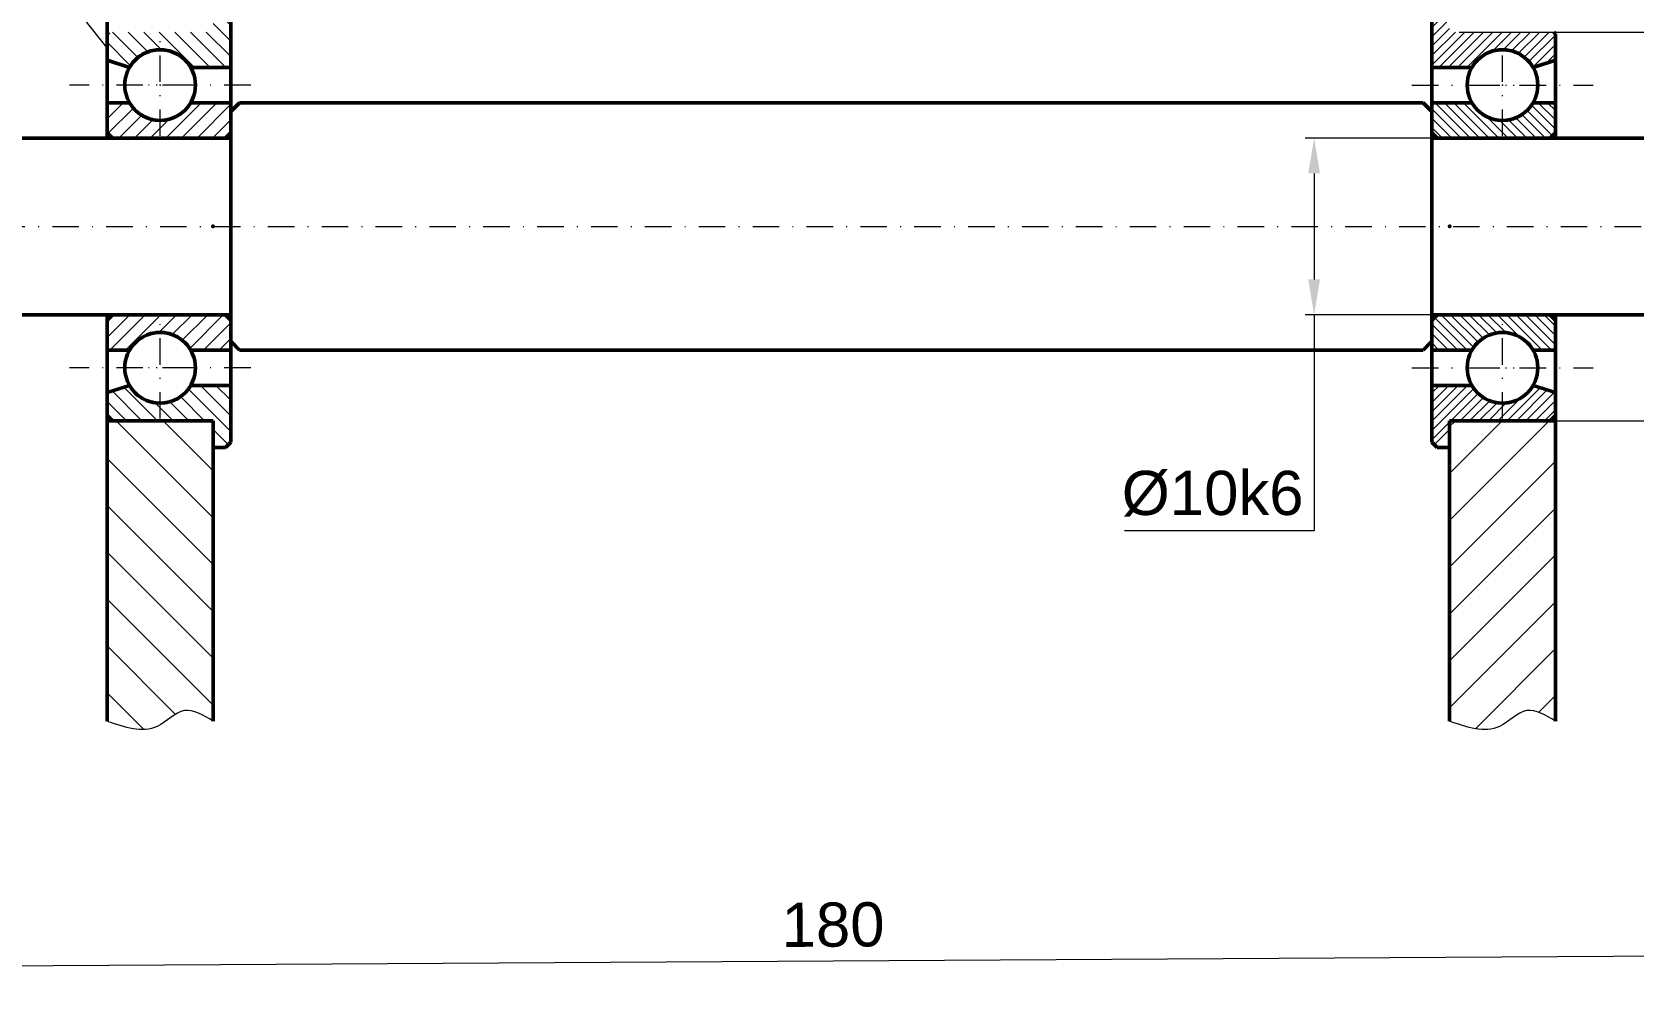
# Model space of a CAD drawing. Header units: inches. Extents: x -122986 to 27550, y -4965 to 6170.
# Drawn here: x 4023.7 to 4205.1, y 540.1 to 647.3 of the extents above; entities that cross this region are included whole.
import ezdxf

# ---------------------------------------------------------------- set-up
doc = ezdxf.new("R2010")
doc.units = ezdxf.units.IN
doc.header["$LTSCALE"] = 2
doc.header["$MEASUREMENT"] = 0
doc.linetypes.add('DASHDOT', pattern=[1, 0.5, -0.25, 0, -0.25])
for name, color, linetype, lineweight in [('1 Kich Thước', 7, 'Continuous', 15), ('1 mãnh', 7, 'Continuous', 5), ('1 Đường Tâm', 50, 'DASHDOT', 9), ('1 Đậm', 7, 'Continuous', 50)]:
    doc.layers.add(name, color=color, linetype=linetype, lineweight=lineweight)
doc.styles.add('tinh', font='arial.ttf')
doc.dimstyles.new('Tịnh', dxfattribs={"dimtxt": 0.3, "dimasz": 1.5, "dimexe": 1, "dimexo": 0.0625, "dimgap": 0.4, "dimtad": 1, "dimtoh": 1, "dimzin": 0, "dimdsep": 46, "dimtxsty": 'tinh', "dimcen": 0.09, "dimclrd": 256, "dimclre": 256, "dimclrt": 4, "dimadec": 0, "dimazin": 0, "dimtfac": 1, "dimtofl": 0, "dimtmove": 0, "dimatfit": 3, "dimfxl": 1, "dimtfillclr": 4, "dimtolj": 1, "dimtzin": 0, "dimlwd": -1, "dimlwe": -1, "dimarcsym": 0})

# ---------------------------------------------------------------- blocks, each defined once
blk = doc.blocks.new('*D218')
at = {"layer": '1 Kich Thước', "ltscale": 15, "transparency": 16777216}
for p, q in [((4185.31, 647.28), (4234.15, 647.28)), ((4233.15, 643.28), (4233.15, 607.28)), ((4185.31, 603.28), (4234.15, 603.28)), ((4233.15, 603.28), (4233.15, 592.83)), ((4233.15, 592.83), (4210.12, 592.83))]:
    blk.add_line(p, q, dxfattribs=at)
for points in [[(4232.49, 643.28), (4233.82, 643.28), (4233.15, 647.28)], [(4232.49, 607.28), (4233.82, 607.28), (4233.15, 603.28)]]:
    blk.add_solid(points, dxfattribs=at)
at = {"layer": 'Defpoints', "color": 0, "ltscale": 15, "transparency": 16777216}
for p in [(4185.25, 647.28), (4185.25, 603.28), (4233.15, 603.28)]:
    blk.add_point(p, dxfattribs=at)
at = {"layer": '1 Kich Thước', "color": 4, "ltscale": 15, "transparency": 16777216, "insert": (4220.89, 597.02), "char_height": 5, "attachment_point": 5, "style": 'tinh'}
blk.add_mtext('\\A1;%%C22H7', dxfattribs=at)
blk = doc.blocks.new('*D219')
at = {"layer": '1 Kich Thước', "ltscale": 15, "transparency": 16777216}
for p, q in [((4184.74, 635.28), (4167.88, 635.28)), ((4168.88, 631.28), (4168.88, 619.28)), ((4184.74, 615.28), (4167.88, 615.28)), ((4168.88, 615.28), (4168.88, 590.83)), ((4168.88, 590.83), (4147.4, 590.83))]:
    blk.add_line(p, q, dxfattribs=at)
for points in [[(4168.21, 631.28), (4169.54, 631.28), (4168.88, 635.28)], [(4168.21, 619.28), (4169.54, 619.28), (4168.88, 615.28)]]:
    blk.add_solid(points, dxfattribs=at)
at = {"layer": 'Defpoints', "color": 0, "ltscale": 15, "transparency": 16777216}
for p in [(4184.81, 635.28), (4168.88, 615.28), (4184.81, 615.28)]:
    blk.add_point(p, dxfattribs=at)
at = {"layer": '1 Kich Thước', "color": 4, "ltscale": 15, "transparency": 16777216, "insert": (4157.39, 595.02), "char_height": 5, "attachment_point": 5, "style": 'tinh'}
blk.add_mtext('\\A1;%%C10k6', dxfattribs=at)
blk = doc.blocks.new('*D289')
at = {"layer": '1 Kich Thước', "ltscale": 15, "transparency": 16777216}
for p, q in [((4294.21, 582.09), (4294.44, 542.22)), ((3934.21, 579.97), (3934.44, 540.1)), ((3939.44, 541.13), (4289.44, 543.19))]:
    blk.add_line(p, q, dxfattribs=at)
for points in [[(4289.43, 544.03), (4289.44, 542.36), (4294.44, 543.22)], [(3939.43, 541.96), (3939.44, 540.3), (3934.44, 541.1)]]:
    blk.add_solid(points, dxfattribs=at)
at = {"layer": 'Defpoints', "color": 0, "ltscale": 15, "transparency": 16777216}
for p in [(4294.21, 582.15), (3934.21, 580.03), (4294.44, 543.22)]:
    blk.add_point(p, dxfattribs=at)
at = {"layer": '1 Kich Thước', "color": 4, "ltscale": 15, "transparency": 16777216, "insert": (4114.41, 546.22), "char_height": 3, "attachment_point": 5, "rotation": 0.3376, "style": 'tinh'}
blk.add_mtext('\\A1;{\\H1.6667x;180}', dxfattribs=at)
blk = doc.blocks.new('bi 1')
at = {"layer": '1 mãnh', "linetype": 'Continuous', "lineweight": 13, "ltscale": 15}
for p, q in [((27656.18, -6666.8), (27654.18, -6664.8)), ((27645.67, -6670.43), (27642.79, -6667.55)), ((27644.79, -6669.55), (27642.79, -6667.55)), ((27646.8, -6669.8), (27644.56, -6667.55)), ((27648.33, -6669.55), (27646.33, -6667.55)), ((27652.09, -6671.55), (27648.09, -6667.55)), ((27653.86, -6671.55), (27649.86, -6667.55)), ((27655.63, -6671.55), (27651.63, -6667.55)), ((27656.18, -6670.33), (27653.4, -6667.55)), ((27656.18, -6668.57), (27654.18, -6666.57)), ((27644.83, -6671.36), (27642.18, -6668.71)), ((27642.58, -6670.88), (27642.18, -6670.48)), ((27642.18, -6677.36), (27643.99, -6675.55)), ((27642.18, -6675.59), (27642.22, -6675.55)), ((27642.27, -6679.04), (27645.15, -6676.16)), ((27648.83, -6679.55), (27652.83, -6675.55)), ((27650.59, -6679.55), (27654.59, -6675.55)), ((27652.36, -6679.55), (27656.18, -6675.73)), ((27643.52, -6679.55), (27646.1, -6676.97)), ((27647.06, -6679.55), (27649.19, -6677.42)), ((27642.18, -6702.11), (27644.74, -6699.55)), ((27642.18, -6700.34), (27642.97, -6699.55)), ((27642.5, -6703.55), (27646.5, -6699.55)), ((27644.27, -6703.55), (27648.27, -6699.55)), ((27648.04, -6701.55), (27650.04, -6699.55)), ((27649.56, -6701.8), (27651.81, -6699.55)), ((27650.69, -6702.44), (27653.58, -6699.55)), ((27651.53, -6703.36), (27655.34, -6699.55)), ((27653.11, -6703.55), (27656.18, -6700.48)), ((27654.88, -6703.55), (27656.18, -6702.25)), ((27656.18, -6710.99), (27652.74, -6707.55)), ((27656.18, -6709.22), (27654.51, -6707.55)), ((27644.36, -6711.55), (27642.18, -6709.37)), ((27646.13, -6711.55), (27642.75, -6708.17)), ((27647.9, -6711.55), (27644.09, -6707.75)), ((27651.43, -6711.55), (27649.28, -6709.4)), ((27653.2, -6711.55), (27650.48, -6708.82)), ((27656.18, -6712.76), (27651.38, -6707.96)), ((27649.67, -6711.55), (27647.63, -6709.51)), ((27655.89, -6714.24), (27654.18, -6712.53))]:
    blk.add_line(p, q, dxfattribs=at)
at = {"layer": '1 mãnh', "lineweight": 13, "ltscale": 15}
for p, q in [((27645.29, -6679.55), (27647.37, -6677.47)), ((27654.13, -6679.55), (27656.18, -6677.5))]:
    blk.add_line(p, q, dxfattribs=at)
at = {"layer": '1 Đường Tâm', "lineweight": 9, "ltscale": 3}
for p, q in [((27648.18, -6679.3), (27648.18, -6667.8)), ((27658.44, -6673.55), (27637.92, -6673.55)), ((27651.46, -6673.55), (27644.9, -6673.55)), ((27648.18, -6711.3), (27648.18, -6699.8)), ((27658.44, -6705.55), (27637.92, -6705.55)), ((27651.46, -6705.55), (27644.9, -6705.55))]:
    blk.add_line(p, q, dxfattribs=at)
blk.add_point((27648.18, -6673.55), dxfattribs=at)
blk.add_point((27648.18, -6673.55), dxfattribs=at)
at = {"layer": '1 Đậm', "lineweight": 50, "ltscale": 15}
for p, q in [((27654.18, -6664.54), (27655.58, -6664.54)), ((27655.58, -6664.54), (27656.18, -6665.14)), ((27654.18, -6714.56), (27655.58, -6714.56)), ((27655.58, -6714.56), (27656.18, -6713.96))]:
    blk.add_line(p, q, dxfattribs=at)
at = {"layer": '1 Đậm', "lineweight": 50}
for p, q in [((27642.18, -6667.75), (27642.38, -6667.55)), ((27644.72, -6671.55), (27642.18, -6670.75)), ((27656.18, -6671.55), (27651.64, -6671.55)), ((27642.18, -6675.55), (27644.72, -6675.55)), ((27651.64, -6675.55), (27656.18, -6675.55)), ((27642.78, -6679.55), (27642.18, -6678.95)), ((27656.18, -6678.95), (27655.58, -6679.55)), ((27642.18, -6700.15), (27642.78, -6699.55)), ((27656.18, -6700.15), (27655.58, -6699.55)), ((27644.72, -6703.55), (27642.18, -6703.55)), ((27656.18, -6703.55), (27651.64, -6703.55)), ((27642.18, -6708.35), (27644.72, -6707.55)), ((27651.64, -6707.55), (27656.18, -6707.55)), ((27642.18, -6710.95), (27642.78, -6711.55))]:
    blk.add_line(p, q, dxfattribs=at)
for centre in [(27648.18, -6673.55), (27648.18, -6705.55)]:
    blk.add_circle(centre, 4, dxfattribs=at)
for centre, start, end in [((27648.18, -6673.55), 30, 150), ((27648.18, -6673.55), 210, 330), ((27648.18, -6705.55), 30, 150), ((27648.18, -6705.55), 210, 330)]:
    blk.add_arc(centre, 4, start, end, dxfattribs=at)

msp = doc.modelspace()

# ---------------------------------------------------------------- hatches: boundary and pattern name
at = {"layer": '1 mãnh', "ltscale": 15}
h = msp.add_hatch(dxfattribs=at)
h.set_pattern_fill('ANSI31', color=256, scale=6)
h.set_pattern_definition([(45, (-4310.3199, -5677.809), (-0.530330086, 0.530330086), [])])
h.paths.add_polyline_path([(4196.207, 647.077), (4196.007, 647.277), (4184.207, 647.277), (4184.207, 650.283), (4182.807, 650.283), (4182.207, 649.683), (4182.207, 643.277), (4186.744, 643.277, -0.5773503), (4193.671, 643.277), (4195.806, 643.951), (4196.207, 644.352)])
h.paths.add_polyline_path([(4186.744, 607.278), (4182.207, 607.278), (4182.207, 600.872), (4182.493, 600.586), (4184.207, 602.3), (4184.207, 603.277), (4195.607, 603.277), (4196.207, 603.877), (4196.207, 606.478), (4193.671, 607.278, -0.5773503)])
h = msp.add_hatch(dxfattribs=at)
h.set_pattern_fill('ANSI31', color=256, scale=6, angle=90)
h.set_pattern_definition([(135, (-4310.3199, -5677.809), (-0.530330086, -0.530330086), [])])
h.paths.add_polyline_path([(4186.744, 639.278), (4182.207, 639.278), (4182.207, 635.877), (4182.807, 635.277), (4195.607, 635.277), (4196.207, 635.877), (4196.207, 639.238), (4196.167, 639.278), (4193.671, 639.278, -0.5773503)])
h.paths.add_polyline_path([(4196.207, 614.677), (4195.607, 615.277), (4182.807, 615.277), (4182.207, 614.677), (4182.207, 611.277), (4186.744, 611.277, -0.5773503), (4193.671, 611.277), (4196.207, 611.277)])
at = {"layer": '1 mãnh', "lineweight": 13, "ltscale": 15}
h = msp.add_hatch(dxfattribs=at)
h.set_pattern_fill('ANSI31', color=256, scale=20)
h.set_pattern_definition([(45, (-2312.8507, 9731.6034), (-1.76776695, 1.76776695), [])])
edge = h.paths.add_edge_path()
edge.add_spline(control_points=[(3970.149, 625.277), (3970.074, 628.629), (3968.861, 631.953), (3967.649, 635.277)], knot_values=[0, 0, 0, 0, 10.3077641, 10.3077641, 10.3077641, 10.3077641], degree=3, periodic=0)
edge.add_line((3967.649, 635.277), (3935.457, 635.277))
edge.add_line((3935.457, 635.277), (3934.207, 634.027))
edge.add_line((3934.207, 634.027), (3934.207, 630.103))
edge.add_line((3934.207, 630.103), (3946.725, 630.103))
edge.add_line((3946.725, 630.103), (3958.207, 630.103))
edge.add_line((3958.207, 630.103), (3958.207, 629.411))
edge.add_line((3958.207, 629.411), (3964.82, 629.411))
edge.add_line((3964.82, 629.411), (3967.207, 625.277))
edge.add_line((3967.207, 625.277), (3970.149, 625.277))
h.paths.add_polyline_path([(3958.207, 630.103), (3946.725, 630.103), (3947.207, 629.621), (3947.207, 629.411), (3958.207, 629.411)], flags=17)
edge = h.paths.add_edge_path()
edge.add_spline(control_points=[(3968.149, 615.277), (3969.187, 618.62), (3970.224, 621.962), (3970.149, 625.277)], knot_values=[0, 0, 0, 0, 10.198039, 10.198039, 10.198039, 10.198039], degree=3, periodic=0)
edge.add_line((3970.149, 625.277), (3967.207, 625.277))
edge.add_line((3967.207, 625.277), (3964.82, 621.143))
edge.add_line((3964.82, 621.143), (3958.207, 621.143))
edge.add_line((3958.207, 621.143), (3958.207, 620.451))
edge.add_line((3958.207, 620.451), (3946.725, 620.451))
edge.add_line((3946.725, 620.451), (3934.207, 620.451))
edge.add_line((3934.207, 620.451), (3934.207, 616.527))
edge.add_line((3934.207, 616.527), (3935.457, 615.277))
edge.add_line((3935.457, 615.277), (3968.149, 615.277))
h.paths.add_polyline_path([(3958.207, 621.143), (3947.207, 621.143), (3947.207, 620.934), (3946.725, 620.451), (3958.207, 620.451)], flags=17)
edge = h.paths.add_edge_path()
edge.add_line((4294.207, 634.027), (4292.957, 635.277))
edge.add_line((4292.957, 635.277), (4260.765, 635.277))
edge.add_spline(control_points=[(4260.765, 635.277), (4259.553, 631.953), (4258.341, 628.629), (4258.265, 625.277)], knot_values=[0, 0, 0, 0, 10.3077641, 10.3077641, 10.3077641, 10.3077641], degree=3, periodic=0)
edge.add_line((4258.265, 625.277), (4261.207, 625.277))
edge.add_line((4261.207, 625.277), (4263.594, 629.411))
edge.add_line((4263.594, 629.411), (4270.207, 629.411))
edge.add_line((4270.207, 629.411), (4270.207, 630.103))
edge.add_line((4270.207, 630.103), (4281.69, 630.103))
edge.add_line((4281.69, 630.103), (4294.207, 630.103))
edge.add_line((4294.207, 630.103), (4294.207, 634.027))
edge = h.paths.add_edge_path()
edge.add_line((4294.207, 620.451), (4281.69, 620.451))
edge.add_line((4281.69, 620.451), (4270.207, 620.451))
edge.add_line((4270.207, 620.451), (4270.207, 621.143))
edge.add_line((4270.207, 621.143), (4263.594, 621.143))
edge.add_line((4263.594, 621.143), (4261.207, 625.277))
edge.add_line((4261.207, 625.277), (4258.265, 625.277))
edge.add_spline(control_points=[(4258.265, 625.277), (4258.19, 621.962), (4259.228, 618.62), (4260.265, 615.277)], knot_values=[0, 0, 0, 0, 10.198039, 10.198039, 10.198039, 10.198039], degree=3, periodic=0)
edge.add_line((4260.265, 615.277), (4292.957, 615.277))
edge.add_line((4292.957, 615.277), (4294.207, 616.527))
edge.add_line((4294.207, 616.527), (4294.207, 620.451))
h.paths.add_polyline_path([(4281.207, 620.934), (4281.207, 621.143), (4270.207, 621.143), (4270.207, 620.451), (4281.69, 620.451)], flags=17)
h.paths.add_polyline_path([(4281.207, 629.621), (4281.69, 630.103), (4270.207, 630.103), (4270.207, 629.411), (4281.207, 629.411)], flags=17)

# ---------------------------------------------------------------- linework, layer by layer
at = {"layer": '1 Kich Thước', "ltscale": 15}
msp.add_line((4184.207, 603.277), (4196.207, 603.277), dxfattribs=at)
at = {"layer": '1 mãnh', "ltscale": 15}
msp.add_line((3919.657, 788.367), (4032.285, 645.328), dxfattribs=at)
at = {"layer": '1 mãnh', "linetype": 'Continuous', "lineweight": 13, "ltscale": 15}
for p, q in [((4195.806, 643.951), (4196.207, 644.352)), ((4044.207, 639.238), (4044.167, 639.278)), ((4196.207, 639.238), (4196.167, 639.278)), ((4044.207, 592.31), (4033.239, 603.277)), ((4044.207, 597.613), (4038.543, 603.277)), ((4044.207, 602.916), (4043.846, 603.277)), ((4182.493, 600.586), (4184.207, 602.3)), ((4184.207, 602.616), (4184.869, 603.277)), ((4184.207, 597.313), (4190.172, 603.277)), ((4184.207, 592.009), (4195.475, 603.277)), ((4044.207, 587.006), (4032.207, 599.006)), ((4184.207, 586.706), (4196.207, 598.706)), ((4044.207, 581.703), (4032.207, 593.703)), ((4184.207, 581.403), (4196.207, 593.403)), ((4044.207, 576.4), (4032.207, 588.4)), ((4184.207, 576.099), (4196.207, 588.099)), ((4044.207, 571.096), (4032.207, 583.096)), ((4184.207, 570.796), (4196.207, 582.796)), ((4039.948, 570.052), (4032.207, 577.793)), ((4187.132, 568.417), (4196.207, 577.493)), ((4036.37, 568.327), (4032.207, 572.49)), ((4194.311, 570.293), (4196.207, 572.19))]:
    msp.add_line(p, q, dxfattribs=at)
at = {"layer": '1 mãnh', "lineweight": 25, "ltscale": 15}
msp.add_line((4046.207, 635.877), (4046.207, 614.347), dxfattribs=at)
at = {"layer": '1 mãnh', "lineweight": 13, "ltscale": 15}
msp.add_line((4196.129, 569.326), (4196.207, 569.404), dxfattribs=at)
for points in [[(4044.207, 569.277), (4040.954, 570.47), (4037.88, 568.687), (4032.207, 569.277)], [(4196.207, 569.277), (4192.954, 570.47), (4189.88, 568.687), (4184.207, 569.277)]]:
    msp.add_spline(points, degree=3, dxfattribs=at)
at = {"layer": '1 Đường Tâm', "lineweight": 9, "ltscale": 3}
for p, q in [((4190.207, 635.529), (4190.207, 647.026)), ((4179.943, 641.277), (4200.471, 641.277)), ((4186.923, 641.277), (4193.492, 641.277)), ((3916.207, 625.277), (4312.207, 625.277)), ((4190.207, 603.529), (4190.207, 615.026)), ((4179.943, 609.277), (4200.471, 609.277)), ((4186.923, 609.277), (4193.492, 609.277))]:
    msp.add_line(p, q, dxfattribs=at)
msp.add_point((4190.207, 641.277), dxfattribs=at)
msp.add_point((4190.207, 641.277), dxfattribs=at)
at = {"layer": '1 Đậm', "ltscale": 15}
for p, q in [((4032.207, 761.277), (4032.207, 635.277)), ((4182.207, 649.683), (4182.207, 600.872)), ((4196.207, 647.077), (4196.207, 635.277)), ((4047.207, 639.277), (4046.207, 638.277)), ((4181.207, 639.277), (4182.207, 638.277)), ((4032.207, 615.277), (4032.207, 569.277)), ((4196.207, 615.277), (4196.207, 603.277)), ((4047.207, 611.277), (4046.207, 612.277)), ((4181.207, 611.277), (4182.207, 612.277))]:
    msp.add_line(p, q, dxfattribs=at)
at = {"layer": '1 Đậm', "lineweight": 50, "ltscale": 15}
for p, q in [((4046.207, 649.683), (4046.207, 600.872)), ((4181.207, 639.277), (4047.207, 639.277)), ((4046.207, 635.277), (3935.207, 635.277)), ((4047.207, 611.277), (4181.207, 611.277)), ((4044.207, 603.277), (4032.207, 603.277)), ((4044.207, 569.277), (4044.207, 603.277)), ((4184.207, 603.277), (4184.207, 569.277)), ((4196.207, 569.277), (4196.207, 603.277)), ((4196.207, 603.272), (4196.207, 600.272)), ((4182.807, 600.272), (4182.207, 600.872)), ((4184.207, 600.272), (4182.807, 600.272))]:
    msp.add_line(p, q, dxfattribs=at)
at = {"layer": '1 Đậm', "lineweight": 50}
for p, q in [((4196.207, 647.077), (4196.007, 647.277)), ((4193.671, 643.277), (4196.207, 644.077)), ((4182.207, 643.277), (4186.744, 643.277)), ((4186.744, 639.278), (4182.207, 639.278)), ((4196.207, 639.278), (4193.671, 639.278)), ((4182.207, 635.877), (4182.807, 635.277)), ((4293.207, 635.277), (4182.207, 635.277)), ((4195.607, 635.277), (4196.207, 635.877)), ((4046.207, 615.277), (3935.207, 615.277)), ((4182.207, 615.277), (4293.207, 615.277)), ((4182.207, 614.677), (4182.807, 615.277)), ((4196.207, 614.677), (4195.607, 615.277)), ((4182.207, 611.277), (4186.744, 611.277)), ((4193.671, 611.277), (4196.207, 611.277)), ((4186.744, 607.278), (4182.207, 607.278)), ((4196.207, 606.478), (4193.671, 607.278)), ((4196.207, 603.877), (4195.607, 603.277))]:
    msp.add_line(p, q, dxfattribs=at)
at = {"layer": '1 Đậm', "ltscale": 3}
msp.add_line((4184.207, 603.277), (4196.207, 603.277), dxfattribs=at)
at = {"layer": '1 Đậm', "lineweight": 50}
for centre in [(4190.207, 641.277), (4190.207, 609.277)]:
    msp.add_circle(centre, 3.999, dxfattribs=at)
for centre, start, end in [((4190.207, 641.277), 30, 150), ((4190.207, 641.277), 210, 330), ((4190.207, 609.277), 30, 150), ((4190.207, 609.277), 210, 330)]:
    msp.add_arc(centre, 3.999, start, end, dxfattribs=at)
for p in [(4044.207, 625.277), (4184.207, 625.277)]:
    msp.add_point(p, dxfattribs=at)

# ---------------------------------------------------------------- block references
at = {"layer": '1 mãnh', "lineweight": 25, "ltscale": 3}
msp.add_blockref('bi 1', (-23609.973, 7314.828), dxfattribs=at)

# ---------------------------------------------------------------- dimensions: what is measured, and where the dimension line sits
at = {"layer": '1 Kich Thước', "ltscale": 15}
for base, p1, p2, text, picture, middle in [((4233.153, 603.277), (4185.248, 647.277), (4185.248, 603.277), '%%C22H7', '*D218', (4220.888, 592.828)), ((4168.876, 615.277), (4184.807, 635.277), (4184.807, 615.277), '%%C10k6', '*D219', (4157.388, 590.828))]:
    dim = msp.add_linear_dim(base=base, p1=p1, p2=p2, angle=90, text=text, dimstyle='Tịnh', override={"dimtxt": 5, "dimasz": 4, "dimgap": 1.5}, dxfattribs=at)
    dim.commit()
    dim.dimension.update_dxf_attribs({"geometry": picture, "text_midpoint": middle, "dimtype": 160})
dim = msp.add_aligned_dim(p1=(3934.207, 580.033), p2=(4294.207, 582.155), distance=-38.932, text='{\\H1.6667x;180}', dimstyle='Tịnh', override={"dimtxt": 3, "dimasz": 5, "dimgap": 1.5, "dimdec": 0, "dimtdec": 0}, dxfattribs=at)
dim.commit()
dim.dimension.update_dxf_attribs({"geometry": '*D289', "text_midpoint": (4114.413, 546.215)})

doc.saveas('drawing.dxf')
